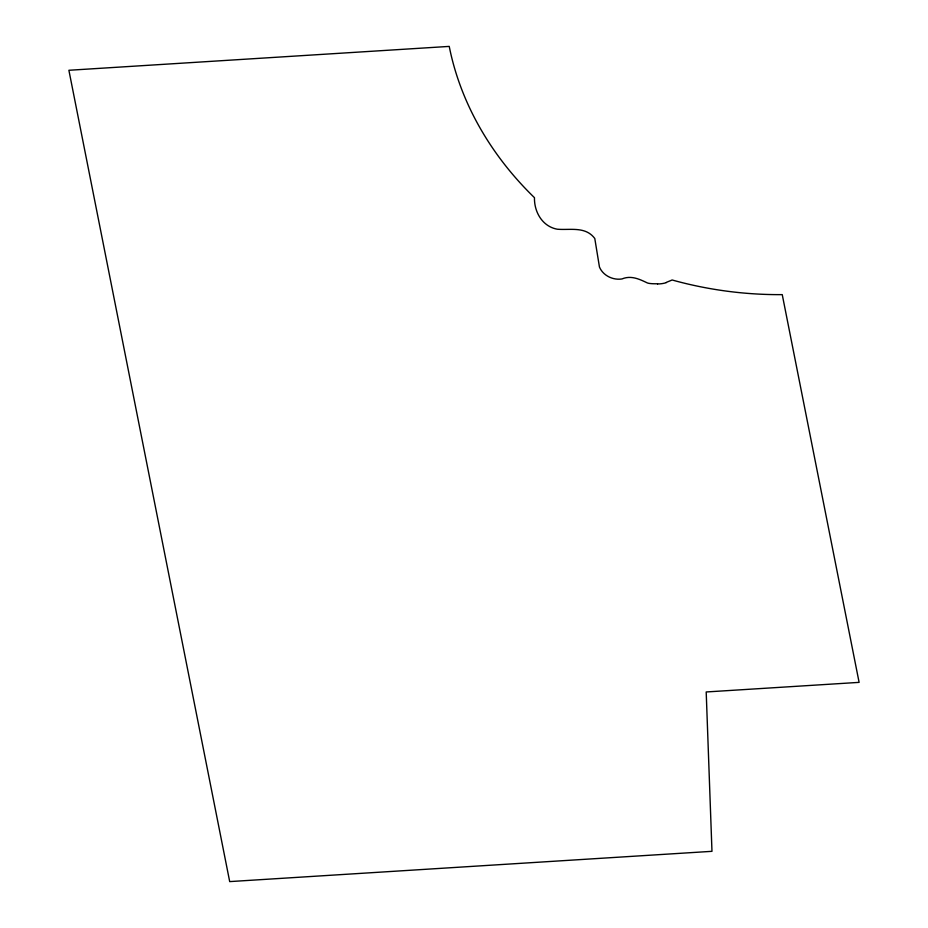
<?xml version="1.0" encoding="UTF-8"?>
<svg xmlns="http://www.w3.org/2000/svg" width="928" height="928" viewBox="0 0 928 928"><rect width="100%" height="100%" fill="white"/><g stroke="black" fill="none" stroke-linecap="round" stroke-linejoin="round"><path stroke-width="1.39" d="M666.304 282.39L672.139 279.989C707.925 289.942 745.114 294.907 782.246 294.628L859.108 682.37L706.196 691.963L711.973 851.324L229.692 881.6L68.892 70.273L449.233 46.4A317.074 267.426 18.5 0 0 534.47 197.687C534.11 211.978 542.428 226.502 557.229 229.204C570.233 230.341 585.464 226.049 594.79 238.496L599.442 266.974A18.769 15.834 18.5 0 0 621.98 278.945C631.017 275.14 639.415 279.119 647.396 282.959A10.73 9.048 18.5 0 0 649.066 283.365L649.832 283.481A35.322 29.789 18.5 0 0 653.637 283.748L657.558 283.806M666.42 282.622A27.504 23.2 18.5 0 1 657.569 283.945"/></g></svg>
